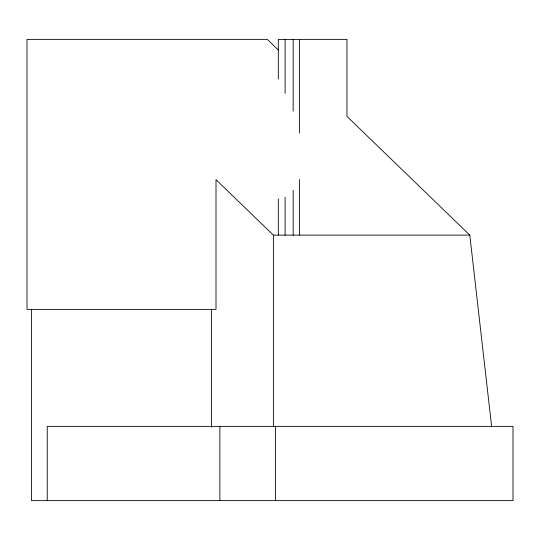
<?xml version="1.0" encoding="UTF-8"?>
<svg xmlns="http://www.w3.org/2000/svg" width="540" height="540" viewBox="0 0 540 540"><rect width="100%" height="100%" fill="white"/><g stroke="black" fill="none" stroke-linecap="round" stroke-linejoin="round"><path stroke-width="0.81" d="M278.174 49.883L267.3 39.373L27 39.373L27 309.386L216 309.386L216 179.665L273.375 235.123L469.8 235.123L491.623 426.377M469.8 235.123L346.964 116.383L346.964 39.373L278.316 39.373L278.316 79.029M299.518 39.373L299.518 133.029M299.518 179.435L299.518 235.123M293.153 39.373L293.153 111.092M293.153 190.404L293.153 235.123M285.107 39.373L285.107 93.373M285.107 197.154L285.107 235.123M278.316 198.841L278.316 235.123M275.427 426.377L275.427 500.627M273.375 235.123L273.375 426.377M219.881 426.377L219.881 500.627M211.498 309.211L211.498 427.262M47.25 500.627L47.25 426.377L513 426.377L513 500.627L31.502 500.627L31.502 309.211"/></g></svg>
